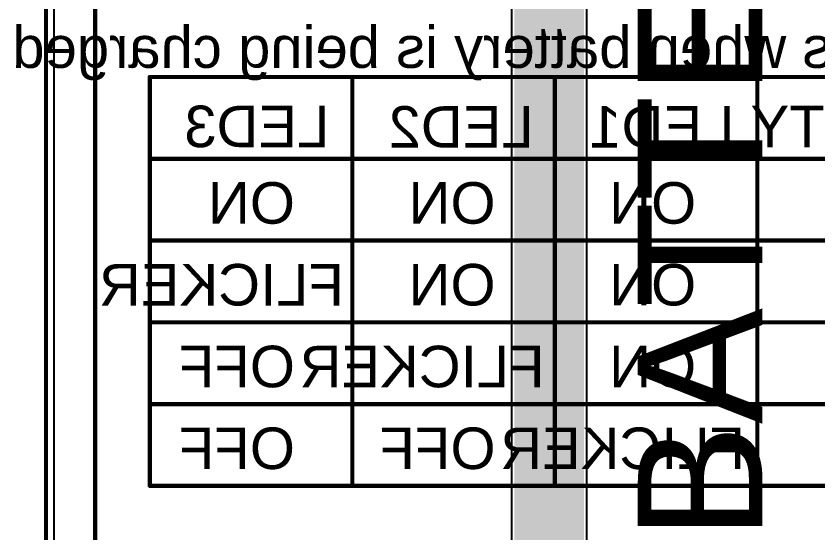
# Model space of a CAD drawing. Header units: millimetres. Extents: x -6 to 194, y -120 to 229.
# Drawn here: x -1.83 to 47.21, y 85.31 to 116.91 of the extents above; entities that cross this region are included whole.
import ezdxf

# ---------------------------------------------------------------- set-up
doc = ezdxf.new("R2010")
doc.units = ezdxf.units.MM
for name, color, linetype in [('BottomLayer', 5, 'Continuous'), ('BottomOverlay', 54, 'Continuous'), ('Mechanical2', 216, 'Continuous'), ('TopLayer', 1, 'Continuous'), ('TopOverlay', 2, 'Continuous')]:
    doc.layers.add(name, color=color, linetype=linetype)
doc.styles.add('Arial', font='', dxfattribs={"height": 0.2})
doc.styles.get('Arial').set_extended_font_data('Arial')

msp = doc.modelspace()

# ---------------------------------------------------------------- hatches: boundary and pattern name
at = {"layer": 'TopLayer'}
msp.add_hatch(color=1, dxfattribs=at).paths.add_polyline_path([(28.651, 36.093), (32.901, 36.093), (32.901, 153.368), (28.651, 153.368)])

# ---------------------------------------------------------------- linework, layer by layer
at = {"layer": 'BottomLayer'}
msp.add_line((0.508, 81.236), (0.508, 157.126), dxfattribs=at)
at = {"layer": 'BottomOverlay', "const_width": 0.254}
for points in [[(6.35, 113.185), (63.5, 113.185)], [(6.35, 88.185), (6.35, 113.181)], [(18.74, 88.185), (18.74, 113.181)], [(31.12, 88.185), (31.12, 113.181)], [(43.5, 88.188), (43.5, 113.185)], [(6.35, 108.185), (63.5, 108.185)], [(6.35, 103.185), (63.5, 103.185)], [(6.35, 98.185), (63.5, 98.185)], [(6.35, 93.185), (63.5, 93.185)], [(6.35, 88.185), (63.5, 88.185)]]:
    msp.add_lwpolyline(points, dxfattribs=at)
at = {"layer": 'BottomOverlay', "const_width": 0.127}
for points in [[(6.286, 113.185, 1), (6.413, 113.185, 1)], [(6.286, 113.181, 1), (6.413, 113.181, 1)], [(18.676, 113.181, 1), (18.803, 113.181, 1)], [(31.056, 113.181, 1), (31.183, 113.181, 1)], [(43.436, 113.185, 1), (43.563, 113.185, 1)], [(6.286, 108.185, 1), (6.413, 108.185, 1)], [(6.286, 103.185, 1), (6.413, 103.185, 1)], [(6.286, 98.185, 1), (6.413, 98.185, 1)], [(6.286, 93.185, 1), (6.413, 93.185, 1)], [(6.286, 88.185, 1), (6.413, 88.185, 1)], [(6.286, 88.185, 1), (6.413, 88.185, 1)], [(18.676, 88.185, 1), (18.803, 88.185, 1)], [(31.056, 88.185, 1), (31.183, 88.185, 1)], [(43.436, 88.188, 1), (43.563, 88.188, 1)]]:
    msp.add_lwpolyline(points, format="xyb", close=True, dxfattribs=at)
at = {"layer": 'Mechanical2', "const_width": 0.254}
msp.add_lwpolyline([(0, 159.842), (0, 0)], dxfattribs=at)
at = {"layer": 'TopLayer'}
for p, q in [((0.508, 81.236), (0.508, 157.126)), ((28.47, 144.841), (28.47, 39.805)), ((33.082, 36.093), (33.082, 144.66))]:
    msp.add_line(p, q, dxfattribs=at)
at = {"layer": 'TopLayer', "const_width": 0.8}
msp.add_lwpolyline([(31.75, 144.628), (31.75, 43.739)], dxfattribs=at)
at = {"layer": 'TopOverlay', "const_width": 0.254}
msp.add_lwpolyline([(3.012, 35.154), (3.012, 148.154)], dxfattribs=at)

# ---------------------------------------------------------------- texts
at = {"layer": 'BottomOverlay', "style": 'Arial', "text_generation_flag": 2}
for s, p in [('LED status when battery is being charged', (63.614, 113.741)), ('ON', (15.225, 104.215)), ('ON', (27.494, 104.215)), ('ON', (39.762, 104.215)), ('FLICKER', (18.225, 99.213)), ('ON', (27.494, 99.215)), ('ON', (39.762, 99.215)), ('OFF', (15.225, 94.215)), ('FLICKER', (30.494, 94.213)), ('ON', (39.762, 94.215)), ('OFF', (15.225, 89.215)), ('OFF', (27.494, 89.215)), ('FLICKER', (42.762, 89.213))]:
    msp.add_text(s, height=2.54, dxfattribs=at).set_placement(p)
for s, p in [('LED3', (17.336, 108.894)), ('LED2', (29.832, 108.864)), ('LED1', (42.101, 108.864)), ('CAPACITY', (60.833, 108.892))]:
    msp.add_text(s, height=2.54, rotation=360, dxfattribs=at).set_placement(p)
at = {"layer": 'TopOverlay', "style": 'Arial'}
msp.add_text('PLACE BATTERY HERE', height=7.62, rotation=90, dxfattribs=at).set_placement((43.813, 47))

doc.saveas('drawing.dxf')
